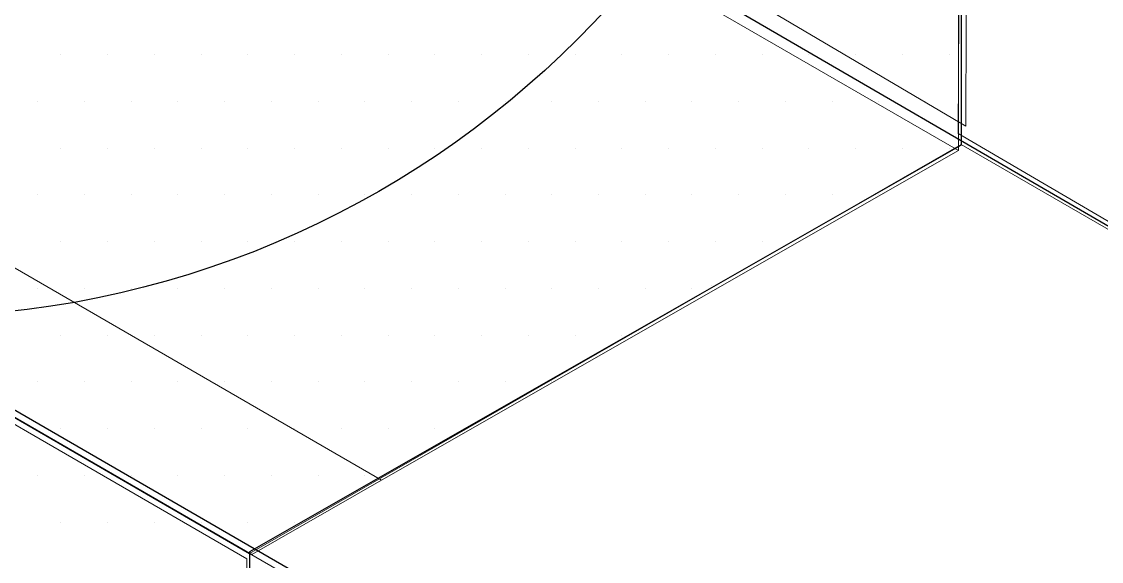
# Model space of a CAD drawing. Header units: inches. Extents: x -24 to 76, y -57 to 19.
# Drawn here: x 4.6793 to 5.1125, y 9.738 to 9.9545 of the extents above; entities that cross this region are included whole.
import ezdxf

# ---------------------------------------------------------------- set-up
doc = ezdxf.new("R2010")
doc.units = ezdxf.units.IN
doc.header["$MEASUREMENT"] = 0
for name, color, linetype, lineweight in [('.ATI-HATCH', 7, 'Continuous', 0), ('G-ANNO-TTLB', 7, 'Continuous', 0), ('TYVEK', 7, 'Continuous', 0)]:
    doc.layers.add(name, color=color, linetype=linetype, lineweight=lineweight)
pattern_1 = [(45, (0, 0), (-7.071, 7.071), [])]

# ---------------------------------------------------------------- blocks, each defined once
blk = doc.blocks.new('Block_219')
at = {"layer": 'TYVEK'}
blk.add_lwpolyline([(5.05808, 9.91259), (4.75467, 10.09152), (4.79625, 10.08292), (4.94949, 10.05501), (4.93931, 10.15937), (4.9404, 10.19138), (5.05884, 10.12386)], close=True, dxfattribs=at)
blk = doc.blocks.new('Block_493')
at = {"layer": '.ATI-HATCH'}
for points, knots in [([(4.40934, 9.94754), (4.40934, 9.94754), (4.40125, 9.95503), (4.40125, 9.95503), (4.40125, 9.95503), (4.39761, 9.95714), (4.39761, 9.95714), (4.39761, 9.95714), (4.39761, 9.96313), (4.39761, 9.96313), (4.39761, 9.96313), (4.39686, 9.96918), (4.39686, 9.96918), (4.39686, 9.96918), (4.39686, 10.34804), (4.39686, 10.34804), (4.39686, 10.34804), (4.08529, 10.52667), (4.08529, 10.52667), (4.08529, 10.52667), (4.08529, 9.92103), (4.08529, 9.92103), (4.08529, 9.92103), (4.21011, 9.70463), (4.21011, 9.70463), (4.21011, 9.70463), (4.76972, 9.3809), (4.76972, 9.3809), (4.76972, 9.3809), (4.76972, 9.73907), (4.76972, 9.73907), (4.76972, 9.73907), (4.40934, 9.94754), (4.40934, 9.94754)], [0, 0, 0, 0, 1, 1, 1, 2, 2, 2, 3, 3, 3, 4, 4, 4, 5, 5, 5, 6, 6, 6, 7, 7, 7, 8, 8, 8, 9, 9, 9, 10, 10, 10, 11, 11, 11, 11]), ([(4.68229, 10.2279), (4.68229, 10.2279), (4.68229, 10.1179), (4.68229, 10.1179), (4.68229, 10.1179), (5.05513, 9.9028), (5.05513, 9.9028), (5.05513, 9.9028), (5.05515, 9.90281), (5.05515, 9.90281), (5.05515, 9.90281), (5.05515, 10.01279), (5.05515, 10.01279), (5.05515, 10.01279), (4.68229, 10.2279), (4.68229, 10.2279)], [0, 0, 0, 0, 1, 1, 1, 2, 2, 2, 3, 3, 3, 4, 4, 4, 5, 5, 5, 5]), ([(4.68229, 10.1179), (4.68229, 10.1179), (4.68229, 10.1212), (4.68229, 10.1212), (4.68229, 10.1212), (4.44975, 9.98694), (4.44975, 9.98694), (4.44975, 9.98694), (4.82377, 9.77057), (4.82377, 9.77057), (4.82377, 9.77057), (5.05513, 9.9028), (5.05513, 9.9028), (5.05513, 9.9028), (4.68229, 10.1179), (4.68229, 10.1179)], [0, 0, 0, 0, 1, 1, 1, 2, 2, 2, 3, 3, 3, 4, 4, 4, 5, 5, 5, 5]), ([(4.44975, 9.98694), (4.44975, 9.98694), (4.39941, 9.95818), (4.39941, 9.95818), (4.39941, 9.95818), (4.40125, 9.95503), (4.40125, 9.95503), (4.40125, 9.95503), (4.77163, 9.74077), (4.77163, 9.74077), (4.77163, 9.74077), (4.82377, 9.77057), (4.82377, 9.77057), (4.82377, 9.77057), (4.44975, 9.98694), (4.44975, 9.98694)], [0, 0, 0, 0, 1, 1, 1, 2, 2, 2, 3, 3, 3, 4, 4, 4, 5, 5, 5, 5])]:
    blk.add_open_spline(points, degree=3, knots=knots, dxfattribs=at)
at = {"layer": '.ATI-HATCH', "color": 243, "lineweight": 0, "true_color": 0xcc667f}
for points in [[(4.69512, 9.94119), (4.69512, 9.94119), (4.69512, 9.94119), (4.69512, 9.94119)], [(4.71387, 9.94119), (4.71387, 9.94119), (4.71387, 9.94119), (4.71387, 9.94119)], [(4.73262, 9.94119), (4.73262, 9.94119), (4.73262, 9.94119), (4.73262, 9.94119)], [(4.75137, 9.94119), (4.75137, 9.94119), (4.75137, 9.94119), (4.75137, 9.94119)], [(4.77012, 9.94119), (4.77012, 9.94119), (4.77012, 9.94119), (4.77012, 9.94119)], [(4.78887, 9.94119), (4.78887, 9.94119), (4.78887, 9.94119), (4.78887, 9.94119)], [(4.80762, 9.94119), (4.80762, 9.94119), (4.80762, 9.94119), (4.80762, 9.94119)], [(4.82637, 9.94119), (4.82637, 9.94119), (4.82637, 9.94119), (4.82637, 9.94119)], [(4.84512, 9.94119), (4.84512, 9.94119), (4.84512, 9.94119), (4.84512, 9.94119)], [(4.86387, 9.94119), (4.86387, 9.94119), (4.86387, 9.94119), (4.86387, 9.94119)], [(4.88262, 9.94119), (4.88262, 9.94119), (4.88262, 9.94119), (4.88262, 9.94119)], [(4.90137, 9.94119), (4.90137, 9.94119), (4.90137, 9.94119), (4.90137, 9.94119)], [(4.92012, 9.94119), (4.92012, 9.94119), (4.92012, 9.94119), (4.92012, 9.94119)], [(4.93887, 9.94119), (4.93887, 9.94119), (4.93887, 9.94119), (4.93887, 9.94119)], [(4.95762, 9.94119), (4.95762, 9.94119), (4.95762, 9.94119), (4.95762, 9.94119)], [(4.97637, 9.94119), (4.97637, 9.94119), (4.97637, 9.94119), (4.97637, 9.94119)], [(4.99512, 9.94119), (4.99512, 9.94119), (4.99512, 9.94119), (4.99512, 9.94119)], [(5.01387, 9.94119), (5.01387, 9.94119), (5.01387, 9.94119), (5.01387, 9.94119)], [(5.03262, 9.94119), (5.03262, 9.94119), (5.03262, 9.94119), (5.03262, 9.94119)], [(5.05137, 9.94119), (5.05137, 9.94119), (5.05137, 9.94119), (5.05137, 9.94119)], [(4.68575, 9.92244), (4.68575, 9.92244), (4.68575, 9.92244), (4.68575, 9.92244)], [(4.7045, 9.92244), (4.7045, 9.92244), (4.7045, 9.92244), (4.7045, 9.92244)], [(4.72325, 9.92244), (4.72325, 9.92244), (4.72325, 9.92244), (4.72325, 9.92244)], [(4.742, 9.92244), (4.742, 9.92244), (4.742, 9.92244), (4.742, 9.92244)], [(4.76075, 9.92244), (4.76075, 9.92244), (4.76075, 9.92244), (4.76075, 9.92244)], [(4.7795, 9.92244), (4.7795, 9.92244), (4.7795, 9.92244), (4.7795, 9.92244)], [(4.79825, 9.92244), (4.79825, 9.92244), (4.79825, 9.92244), (4.79825, 9.92244)], [(4.817, 9.92244), (4.817, 9.92244), (4.817, 9.92244), (4.817, 9.92244)], [(4.83575, 9.92244), (4.83575, 9.92244), (4.83575, 9.92244), (4.83575, 9.92244)], [(4.8545, 9.92244), (4.8545, 9.92244), (4.8545, 9.92244), (4.8545, 9.92244)], [(4.87325, 9.92244), (4.87325, 9.92244), (4.87325, 9.92244), (4.87325, 9.92244)], [(4.892, 9.92244), (4.892, 9.92244), (4.892, 9.92244), (4.892, 9.92244)], [(4.91075, 9.92244), (4.91075, 9.92244), (4.91075, 9.92244), (4.91075, 9.92244)], [(4.9295, 9.92244), (4.9295, 9.92244), (4.9295, 9.92244), (4.9295, 9.92244)], [(4.94825, 9.92244), (4.94825, 9.92244), (4.94825, 9.92244), (4.94825, 9.92244)], [(4.967, 9.92244), (4.967, 9.92244), (4.967, 9.92244), (4.967, 9.92244)], [(4.98575, 9.92244), (4.98575, 9.92244), (4.98575, 9.92244), (4.98575, 9.92244)], [(5.0045, 9.92244), (5.0045, 9.92244), (5.0045, 9.92244), (5.0045, 9.92244)], [(5.02325, 9.92244), (5.02325, 9.92244), (5.02325, 9.92244), (5.02325, 9.92244)], [(5.042, 9.92244), (5.042, 9.92244), (5.042, 9.92244), (5.042, 9.92244)], [(4.69512, 9.90369), (4.69512, 9.90369), (4.69512, 9.90369), (4.69512, 9.90369)], [(4.71387, 9.90369), (4.71387, 9.90369), (4.71387, 9.90369), (4.71387, 9.90369)], [(4.73262, 9.90369), (4.73262, 9.90369), (4.73262, 9.90369), (4.73262, 9.90369)], [(4.75137, 9.90369), (4.75137, 9.90369), (4.75137, 9.90369), (4.75137, 9.90369)], [(4.77012, 9.90369), (4.77012, 9.90369), (4.77012, 9.90369), (4.77012, 9.90369)], [(4.78887, 9.90369), (4.78887, 9.90369), (4.78887, 9.90369), (4.78887, 9.90369)], [(4.80762, 9.90369), (4.80762, 9.90369), (4.80762, 9.90369), (4.80762, 9.90369)], [(4.82637, 9.90369), (4.82637, 9.90369), (4.82637, 9.90369), (4.82637, 9.90369)], [(4.84512, 9.90369), (4.84512, 9.90369), (4.84512, 9.90369), (4.84512, 9.90369)], [(4.86387, 9.90369), (4.86387, 9.90369), (4.86387, 9.90369), (4.86387, 9.90369)], [(4.88262, 9.90369), (4.88262, 9.90369), (4.88262, 9.90369), (4.88262, 9.90369)], [(4.90137, 9.90369), (4.90137, 9.90369), (4.90137, 9.90369), (4.90137, 9.90369)], [(4.92012, 9.90369), (4.92012, 9.90369), (4.92012, 9.90369), (4.92012, 9.90369)], [(4.93887, 9.90369), (4.93887, 9.90369), (4.93887, 9.90369), (4.93887, 9.90369)], [(4.95762, 9.90369), (4.95762, 9.90369), (4.95762, 9.90369), (4.95762, 9.90369)], [(4.97637, 9.90369), (4.97637, 9.90369), (4.97637, 9.90369), (4.97637, 9.90369)], [(4.99512, 9.90369), (4.99512, 9.90369), (4.99512, 9.90369), (4.99512, 9.90369)], [(5.01387, 9.90369), (5.01387, 9.90369), (5.01387, 9.90369), (5.01387, 9.90369)], [(5.03262, 9.90369), (5.03262, 9.90369), (5.03262, 9.90369), (5.03262, 9.90369)], [(5.05137, 9.90369), (5.05137, 9.90369), (5.05137, 9.90369), (5.05137, 9.90369)], [(4.68575, 9.88494), (4.68575, 9.88494), (4.68575, 9.88494), (4.68575, 9.88494)], [(4.7045, 9.88494), (4.7045, 9.88494), (4.7045, 9.88494), (4.7045, 9.88494)], [(4.72325, 9.88494), (4.72325, 9.88494), (4.72325, 9.88494), (4.72325, 9.88494)], [(4.742, 9.88494), (4.742, 9.88494), (4.742, 9.88494), (4.742, 9.88494)], [(4.76075, 9.88494), (4.76075, 9.88494), (4.76075, 9.88494), (4.76075, 9.88494)], [(4.7795, 9.88494), (4.7795, 9.88494), (4.7795, 9.88494), (4.7795, 9.88494)], [(4.79825, 9.88494), (4.79825, 9.88494), (4.79825, 9.88494), (4.79825, 9.88494)], [(4.817, 9.88494), (4.817, 9.88494), (4.817, 9.88494), (4.817, 9.88494)], [(4.83575, 9.88494), (4.83575, 9.88494), (4.83575, 9.88494), (4.83575, 9.88494)], [(4.8545, 9.88494), (4.8545, 9.88494), (4.8545, 9.88494), (4.8545, 9.88494)], [(4.87325, 9.88494), (4.87325, 9.88494), (4.87325, 9.88494), (4.87325, 9.88494)], [(4.892, 9.88494), (4.892, 9.88494), (4.892, 9.88494), (4.892, 9.88494)], [(4.91075, 9.88494), (4.91075, 9.88494), (4.91075, 9.88494), (4.91075, 9.88494)], [(4.9295, 9.88494), (4.9295, 9.88494), (4.9295, 9.88494), (4.9295, 9.88494)], [(4.94825, 9.88494), (4.94825, 9.88494), (4.94825, 9.88494), (4.94825, 9.88494)], [(4.967, 9.88494), (4.967, 9.88494), (4.967, 9.88494), (4.967, 9.88494)], [(4.98575, 9.88494), (4.98575, 9.88494), (4.98575, 9.88494), (4.98575, 9.88494)], [(5.0045, 9.88494), (5.0045, 9.88494), (5.0045, 9.88494), (5.0045, 9.88494)], [(5.02325, 9.88494), (5.02325, 9.88494), (5.02325, 9.88494), (5.02325, 9.88494)], [(4.69512, 9.86619), (4.69512, 9.86619), (4.69512, 9.86619), (4.69512, 9.86619)], [(4.71387, 9.86619), (4.71387, 9.86619), (4.71387, 9.86619), (4.71387, 9.86619)], [(4.73262, 9.86619), (4.73262, 9.86619), (4.73262, 9.86619), (4.73262, 9.86619)], [(4.75137, 9.86619), (4.75137, 9.86619), (4.75137, 9.86619), (4.75137, 9.86619)], [(4.77012, 9.86619), (4.77012, 9.86619), (4.77012, 9.86619), (4.77012, 9.86619)], [(4.78887, 9.86619), (4.78887, 9.86619), (4.78887, 9.86619), (4.78887, 9.86619)], [(4.80762, 9.86619), (4.80762, 9.86619), (4.80762, 9.86619), (4.80762, 9.86619)], [(4.82637, 9.86619), (4.82637, 9.86619), (4.82637, 9.86619), (4.82637, 9.86619)], [(4.84512, 9.86619), (4.84512, 9.86619), (4.84512, 9.86619), (4.84512, 9.86619)], [(4.86387, 9.86619), (4.86387, 9.86619), (4.86387, 9.86619), (4.86387, 9.86619)], [(4.88262, 9.86619), (4.88262, 9.86619), (4.88262, 9.86619), (4.88262, 9.86619)], [(4.90137, 9.86619), (4.90137, 9.86619), (4.90137, 9.86619), (4.90137, 9.86619)], [(4.92012, 9.86619), (4.92012, 9.86619), (4.92012, 9.86619), (4.92012, 9.86619)], [(4.93887, 9.86619), (4.93887, 9.86619), (4.93887, 9.86619), (4.93887, 9.86619)], [(4.95762, 9.86619), (4.95762, 9.86619), (4.95762, 9.86619), (4.95762, 9.86619)], [(4.97637, 9.86619), (4.97637, 9.86619), (4.97637, 9.86619), (4.97637, 9.86619)], [(4.68575, 9.84744), (4.68575, 9.84744), (4.68575, 9.84744), (4.68575, 9.84744)], [(4.7045, 9.84744), (4.7045, 9.84744), (4.7045, 9.84744), (4.7045, 9.84744)], [(4.72325, 9.84744), (4.72325, 9.84744), (4.72325, 9.84744), (4.72325, 9.84744)], [(4.742, 9.84744), (4.742, 9.84744), (4.742, 9.84744), (4.742, 9.84744)], [(4.76075, 9.84744), (4.76075, 9.84744), (4.76075, 9.84744), (4.76075, 9.84744)], [(4.7795, 9.84744), (4.7795, 9.84744), (4.7795, 9.84744), (4.7795, 9.84744)], [(4.79825, 9.84744), (4.79825, 9.84744), (4.79825, 9.84744), (4.79825, 9.84744)], [(4.817, 9.84744), (4.817, 9.84744), (4.817, 9.84744), (4.817, 9.84744)], [(4.83575, 9.84744), (4.83575, 9.84744), (4.83575, 9.84744), (4.83575, 9.84744)], [(4.8545, 9.84744), (4.8545, 9.84744), (4.8545, 9.84744), (4.8545, 9.84744)], [(4.87325, 9.84744), (4.87325, 9.84744), (4.87325, 9.84744), (4.87325, 9.84744)], [(4.892, 9.84744), (4.892, 9.84744), (4.892, 9.84744), (4.892, 9.84744)], [(4.91075, 9.84744), (4.91075, 9.84744), (4.91075, 9.84744), (4.91075, 9.84744)], [(4.9295, 9.84744), (4.9295, 9.84744), (4.9295, 9.84744), (4.9295, 9.84744)], [(4.94825, 9.84744), (4.94825, 9.84744), (4.94825, 9.84744), (4.94825, 9.84744)], [(4.69512, 9.82869), (4.69512, 9.82869), (4.69512, 9.82869), (4.69512, 9.82869)], [(4.71387, 9.82869), (4.71387, 9.82869), (4.71387, 9.82869), (4.71387, 9.82869)], [(4.73262, 9.82869), (4.73262, 9.82869), (4.73262, 9.82869), (4.73262, 9.82869)], [(4.75137, 9.82869), (4.75137, 9.82869), (4.75137, 9.82869), (4.75137, 9.82869)], [(4.77012, 9.82869), (4.77012, 9.82869), (4.77012, 9.82869), (4.77012, 9.82869)], [(4.78887, 9.82869), (4.78887, 9.82869), (4.78887, 9.82869), (4.78887, 9.82869)], [(4.80762, 9.82869), (4.80762, 9.82869), (4.80762, 9.82869), (4.80762, 9.82869)], [(4.82637, 9.82869), (4.82637, 9.82869), (4.82637, 9.82869), (4.82637, 9.82869)], [(4.84512, 9.82869), (4.84512, 9.82869), (4.84512, 9.82869), (4.84512, 9.82869)], [(4.86387, 9.82869), (4.86387, 9.82869), (4.86387, 9.82869), (4.86387, 9.82869)], [(4.88262, 9.82869), (4.88262, 9.82869), (4.88262, 9.82869), (4.88262, 9.82869)], [(4.90137, 9.82869), (4.90137, 9.82869), (4.90137, 9.82869), (4.90137, 9.82869)], [(4.92012, 9.82869), (4.92012, 9.82869), (4.92012, 9.82869), (4.92012, 9.82869)], [(4.68575, 9.80994), (4.68575, 9.80994), (4.68575, 9.80994), (4.68575, 9.80994)], [(4.7045, 9.80994), (4.7045, 9.80994), (4.7045, 9.80994), (4.7045, 9.80994)], [(4.72325, 9.80994), (4.72325, 9.80994), (4.72325, 9.80994), (4.72325, 9.80994)], [(4.742, 9.80994), (4.742, 9.80994), (4.742, 9.80994), (4.742, 9.80994)], [(4.76075, 9.80994), (4.76075, 9.80994), (4.76075, 9.80994), (4.76075, 9.80994)], [(4.7795, 9.80994), (4.7795, 9.80994), (4.7795, 9.80994), (4.7795, 9.80994)], [(4.79825, 9.80994), (4.79825, 9.80994), (4.79825, 9.80994), (4.79825, 9.80994)], [(4.817, 9.80994), (4.817, 9.80994), (4.817, 9.80994), (4.817, 9.80994)], [(4.83575, 9.80994), (4.83575, 9.80994), (4.83575, 9.80994), (4.83575, 9.80994)], [(4.8545, 9.80994), (4.8545, 9.80994), (4.8545, 9.80994), (4.8545, 9.80994)], [(4.87325, 9.80994), (4.87325, 9.80994), (4.87325, 9.80994), (4.87325, 9.80994)], [(4.892, 9.80994), (4.892, 9.80994), (4.892, 9.80994), (4.892, 9.80994)], [(4.69512, 9.79119), (4.69512, 9.79119), (4.69512, 9.79119), (4.69512, 9.79119)], [(4.71387, 9.79119), (4.71387, 9.79119), (4.71387, 9.79119), (4.71387, 9.79119)], [(4.73262, 9.79119), (4.73262, 9.79119), (4.73262, 9.79119), (4.73262, 9.79119)], [(4.75137, 9.79119), (4.75137, 9.79119), (4.75137, 9.79119), (4.75137, 9.79119)], [(4.77012, 9.79119), (4.77012, 9.79119), (4.77012, 9.79119), (4.77012, 9.79119)], [(4.78887, 9.79119), (4.78887, 9.79119), (4.78887, 9.79119), (4.78887, 9.79119)], [(4.80762, 9.79119), (4.80762, 9.79119), (4.80762, 9.79119), (4.80762, 9.79119)], [(4.82637, 9.79119), (4.82637, 9.79119), (4.82637, 9.79119), (4.82637, 9.79119)], [(4.84512, 9.79119), (4.84512, 9.79119), (4.84512, 9.79119), (4.84512, 9.79119)], [(4.68575, 9.77244), (4.68575, 9.77244), (4.68575, 9.77244), (4.68575, 9.77244)], [(4.7045, 9.77244), (4.7045, 9.77244), (4.7045, 9.77244), (4.7045, 9.77244)], [(4.72325, 9.77244), (4.72325, 9.77244), (4.72325, 9.77244), (4.72325, 9.77244)], [(4.742, 9.77244), (4.742, 9.77244), (4.742, 9.77244), (4.742, 9.77244)], [(4.76075, 9.77244), (4.76075, 9.77244), (4.76075, 9.77244), (4.76075, 9.77244)], [(4.7795, 9.77244), (4.7795, 9.77244), (4.7795, 9.77244), (4.7795, 9.77244)], [(4.79825, 9.77244), (4.79825, 9.77244), (4.79825, 9.77244), (4.79825, 9.77244)], [(4.817, 9.77244), (4.817, 9.77244), (4.817, 9.77244), (4.817, 9.77244)], [(4.69512, 9.75369), (4.69512, 9.75369), (4.69512, 9.75369), (4.69512, 9.75369)], [(4.71387, 9.75369), (4.71387, 9.75369), (4.71387, 9.75369), (4.71387, 9.75369)], [(4.73262, 9.75369), (4.73262, 9.75369), (4.73262, 9.75369), (4.73262, 9.75369)], [(4.75137, 9.75369), (4.75137, 9.75369), (4.75137, 9.75369), (4.75137, 9.75369)], [(4.77012, 9.75369), (4.77012, 9.75369), (4.77012, 9.75369), (4.77012, 9.75369)], [(4.78887, 9.75369), (4.78887, 9.75369), (4.78887, 9.75369), (4.78887, 9.75369)]]:
    blk.add_open_spline(points, degree=3, dxfattribs=at)
blk = doc.blocks.new('Block_521')
at = {"layer": '.ATI-HATCH', "color": 243, "lineweight": 0, "true_color": 0xcc667f}
for p, q in [((4.95603, 9.84868), (4.95603, 9.84868)), ((4.9279, 9.82993), (4.9279, 9.82993))]:
    blk.add_line(p, q, dxfattribs=at)

msp = doc.modelspace()

# ---------------------------------------------------------------- hatches: boundary and pattern name
at = {"layer": 'G-ANNO-TTLB', "true_color": 0xff00ff, "transparency": 33554687}
h = msp.add_hatch(color=6, dxfattribs=at)
edge = h.paths.add_edge_path()
edge.add_spline(control_points=[(19.91565, -15.06516), (19.91565, -15.06516), (-20.7721, -15.06516), (-20.7721, -15.06516), (-20.7721, -15.06516), (-20.7721, 19.05984), (-20.7721, 19.05984), (-20.7721, 19.05984), (19.91565, 19.05984), (19.91565, 19.05984), (19.91565, 19.05984), (19.91565, -15.06516), (19.91565, -15.06516)], knot_values=[0, 0, 0, 0, 1, 1, 1, 2, 2, 2, 3, 3, 3, 4, 4, 4, 4], degree=3, periodic=0)
edge = h.paths.add_edge_path()
edge.add_spline(control_points=[(-20.6471, 18.93484), (-20.6471, 18.93484), (-20.6471, -14.94016), (-20.6471, -14.94016), (-20.6471, -14.94016), (19.79065, -14.94016), (19.79065, -14.94016), (19.79065, -14.94016), (19.79065, 18.93484), (19.79065, 18.93484), (19.79065, 18.93484), (-20.6471, 18.93484), (-20.6471, 18.93484)], knot_values=[0, 0, 0, 0, 1, 1, 1, 2, 2, 2, 3, 3, 3, 4, 4, 4, 4], degree=3, periodic=0)
edge.add_line((-20.6471, 18.93484), (-20.6471, 18.93484))
at = {"layer": 'TYVEK', "true_color": 0x000000, "transparency": 33554687}
h = msp.add_hatch(dxfattribs=at)
h.set_pattern_fill('_U', color=18, scale=10, angle=45, style=2, pattern_type=0)
h.set_pattern_definition(pattern_1)
h.paths.add_polyline_path([(5.54565, 9.62256), (5.05505, 9.90956), (5.05625, 10.1249), (5.54342, 9.84385)])
h = msp.add_hatch(dxfattribs=at)
h.set_pattern_fill('_U', color=18, scale=10, angle=45, style=2, pattern_type=0)
h.set_pattern_definition(pattern_1)
h.paths.add_polyline_path([(5.1704, 9.51003), (4.77082, 9.74118), (5.05625, 9.90515), (5.45451, 9.67544)])

# ---------------------------------------------------------------- linework, layer by layer
at = {"layer": 'G-ANNO-TTLB'}
for points in [[(19.91565, -15.06516), (19.91565, -15.06516), (-20.7721, -15.06516), (-20.7721, -15.06516), (-20.7721, -15.06516), (-20.7721, 19.05984), (-20.7721, 19.05984), (-20.7721, 19.05984), (19.91565, 19.05984), (19.91565, 19.05984), (19.91565, 19.05984), (19.91565, -15.06516), (19.91565, -15.06516)], [(-20.6471, 18.93484), (-20.6471, 18.93484), (-20.6471, -14.94016), (-20.6471, -14.94016), (-20.6471, -14.94016), (19.79065, -14.94016), (19.79065, -14.94016), (19.79065, -14.94016), (19.79065, 18.93484), (19.79065, 18.93484), (19.79065, 18.93484), (-20.6471, 18.93484), (-20.6471, 18.93484)]]:
    msp.add_open_spline(points, degree=3, knots=[0, 0, 0, 0, 1, 1, 1, 2, 2, 2, 3, 3, 3, 4, 4, 4, 4], dxfattribs=at)
at = {"layer": 'TYVEK', "color": 33, "lineweight": 25, "true_color": 0xcc9966}
msp.add_line((4.68339, 10.12331), (5.54565, 9.62256), dxfattribs=at)
at = {"layer": 'TYVEK', "color": 4, "lineweight": 25, "true_color": 0x00ffff}
for p, q in [((5.05625, 10.12568), (5.05625, 9.90515)), ((4.41044, 9.94966), (4.77082, 9.74118)), ((5.05625, 9.90493), (4.77082, 9.7418)), ((4.77082, 9.7418), (4.77082, 9.38301))]:
    msp.add_line(p, q, dxfattribs=at)
at = {"layer": 'TYVEK', "color": 18, "lineweight": 25, "true_color": 0x000000}
msp.add_lwpolyline([(4.9345, 9.6493), (4.39871, 9.95925), (4.39871, 11.02712)], dxfattribs=at)
at = {"layer": 'TYVEK'}
for points in [[(5.54565, 9.62256), (5.05505, 9.90956), (5.05625, 10.1249), (5.54342, 9.84385)], [(5.1704, 9.51003), (4.77082, 9.74118), (5.05625, 9.90515), (5.45451, 9.67544)]]:
    msp.add_lwpolyline(points, close=True, dxfattribs=at)
at = {"layer": 'TYVEK', "color": 18, "lineweight": 25, "true_color": 0x000000}
msp.add_circle((4.63313, 10.21671), 0.38079, dxfattribs=at)

# ---------------------------------------------------------------- block references
at = {"layer": '.ATI-HATCH'}
for name in ['Block_493', 'Block_521']:
    msp.add_blockref(name, (0, 0), dxfattribs=at)
at = {"layer": 'TYVEK'}
msp.add_blockref('Block_219', (0, 0), dxfattribs=at)

doc.saveas('drawing.dxf')
